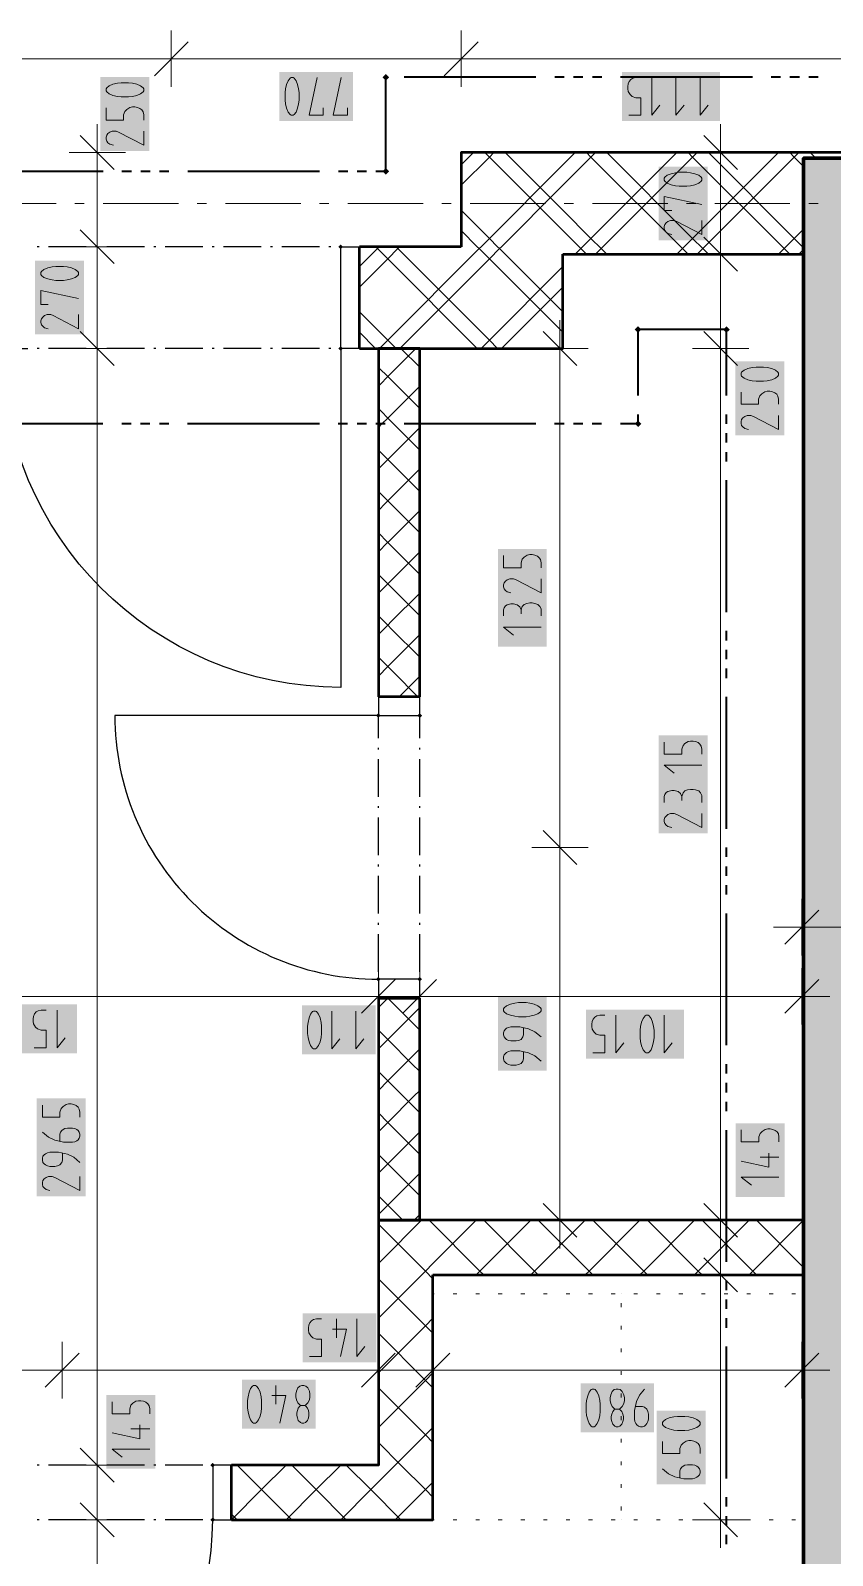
# Model space of a CAD drawing. Header units: millimetres. Extents: x 0 to 594, y 0 to 420.
# Drawn here: x 388.4 to 407.92, y 188.46 to 225.54 of the extents above; entities that cross this region are included whole.
import ezdxf

# ---------------------------------------------------------------- set-up
doc = ezdxf.new("R2010")
doc.units = ezdxf.units.MM
doc.header["$LTSCALE"] = 8
for name, color, linetype in [('PDF_Dvere', 7, 'Continuous'), ('PDF_Koty delkove', 7, 'Continuous'), ('PDF_Nabytek', 7, 'Continuous'), ('PDF_Osy hlavni', 7, 'Continuous'), ('PDF_Pozarni useky', 7, 'Continuous'), ('PDF_Pricky zdene', 7, 'Continuous'), ('PDF_Steny akusticke', 7, 'Continuous'), ('PDF_Steny obvodove nosne', 7, 'Continuous')]:
    doc.layers.add(name, color=color, linetype=linetype)

msp = doc.modelspace()

# ---------------------------------------------------------------- linework, layer by layer
at = {"layer": 'PDF_Dvere', "lineweight": 25}
for points in [[(388.612, 220.285), (388.566, 220.285)], [(389.757, 220.285), (388.841, 220.285)], [(390.031, 220.285), (389.986, 220.285)], [(391.176, 220.285), (390.26, 220.285)], [(391.451, 220.285), (391.405, 220.285)], [(392.596, 220.285), (391.68, 220.285)], [(392.871, 220.285), (392.825, 220.285)], [(394.015, 220.285), (393.1, 220.285)], [(394.29, 220.285), (394.244, 220.285)], [(395.435, 220.285), (394.519, 220.285)], [(395.71, 220.285), (395.664, 220.285)], [(395.95, 220.285), (395.939, 220.285)], [(388.612, 217.812), (388.566, 217.812)], [(389.757, 217.812), (388.841, 217.812)], [(390.031, 217.812), (389.986, 217.812)], [(391.176, 217.812), (390.26, 217.812)], [(391.451, 217.812), (391.405, 217.812)], [(392.596, 217.812), (391.68, 217.812)], [(392.871, 217.812), (392.825, 217.812)], [(394.015, 217.812), (393.1, 217.812)], [(394.29, 217.812), (394.244, 217.812)], [(395.435, 217.812), (394.519, 217.812)], [(395.71, 217.812), (395.664, 217.812)], [(397.873, 208.331), (397.873, 208.882)], [(396.866, 208.056), (396.866, 208.102)], [(397.873, 208.056), (397.873, 208.102)], [(396.866, 206.911), (396.866, 207.827)], [(397.873, 206.911), (397.873, 207.827)], [(396.866, 206.636), (396.866, 206.682)], [(397.873, 206.636), (397.873, 206.682)], [(396.866, 205.491), (396.866, 206.407)], [(397.873, 205.491), (397.873, 206.407)], [(396.866, 205.217), (396.866, 205.262)], [(397.873, 205.217), (397.873, 205.262)], [(396.866, 204.072), (396.866, 204.988)], [(397.873, 204.072), (397.873, 204.988)], [(396.866, 203.797), (396.866, 203.843)], [(397.873, 203.797), (397.873, 203.843)], [(396.866, 202.652), (396.866, 203.568)], [(397.873, 202.652), (397.873, 203.568)], [(388.612, 190.656), (388.566, 190.656)], [(389.757, 190.656), (388.841, 190.656)], [(390.031, 190.656), (389.986, 190.656)], [(391.176, 190.656), (390.26, 190.656)], [(391.451, 190.656), (391.405, 190.656)], [(392.596, 190.656), (391.68, 190.656)], [(392.836, 190.656), (392.825, 190.656)], [(388.612, 189.328), (388.566, 189.328)], [(389.757, 189.328), (388.841, 189.328)], [(390.031, 189.328), (389.986, 189.328)], [(391.176, 189.328), (390.26, 189.328)], [(391.451, 189.328), (391.405, 189.328)], [(392.596, 189.328), (391.68, 189.328)]]:
    msp.add_lwpolyline(points, dxfattribs=at)
for points in [[(395.95, 220.285), (396.408, 220.285), (396.408, 217.812), (395.95, 217.812)], [(397.873, 208.882), (397.873, 209.34), (396.866, 209.34), (396.866, 208.882)], [(397.873, 202.013), (397.873, 202.471), (396.866, 202.471), (396.866, 202.013)], [(393.294, 190.656), (392.836, 190.656), (392.836, 189.328), (393.294, 189.328)]]:
    msp.add_lwpolyline(points, close=True, dxfattribs=at)
for points in [[(395.939, 217.812), (395.95, 217.812), (395.95, 209.569, -0.414213), (387.707, 217.812), (388.337, 217.812)], [(396.866, 208.331), (396.866, 208.882), (390.454, 208.882, 0.414214), (396.866, 202.471)], [(385.509, 189.328), (385.509, 182.001, 0.414213), (392.836, 189.328), (392.825, 189.328)]]:
    msp.add_lwpolyline(points, format="xyb", dxfattribs=at)
at = {"layer": 'PDF_Dvere', "lineweight": 25, "transparency": 33554559}
for points in [[(396.007, 220.285), (395.95, 220.228), (395.95, 220.342), (395.892, 220.285)], [(396.007, 217.812), (395.95, 217.755), (395.95, 217.869), (395.892, 217.812)], [(396.866, 208.825), (396.808, 208.882), (396.923, 208.882), (396.866, 208.94)], [(397.873, 208.825), (397.816, 208.882), (397.93, 208.882), (397.873, 208.94)], [(396.866, 202.414), (396.808, 202.471), (396.923, 202.471), (396.866, 202.528)], [(397.873, 202.414), (397.816, 202.471), (397.93, 202.471), (397.873, 202.528)], [(392.893, 190.656), (392.836, 190.599), (392.836, 190.714), (392.778, 190.656)], [(392.893, 189.328), (392.836, 189.271), (392.836, 189.386), (392.778, 189.328)]]:
    msp.add_solid(points, dxfattribs=at)
at = {"layer": 'PDF_Koty delkove', "lineweight": 18}
for points in [[(391.828, 225.543), (391.828, 224.856), (391.828, 224.169)], [(398.881, 225.543), (398.881, 224.856), (398.881, 224.169)], [(392.24, 225.268), (391.416, 224.444)], [(399.293, 225.268), (398.468, 224.444)], [(523.852, 224.856), (518.642, 224.856), (513.503, 224.856), (504.707, 224.856), (492.987, 224.856), (485.294, 224.856), (472.287, 224.856), (466.793, 224.856), (465.016, 224.856), (457.634, 224.856), (456.306, 224.856), (425.487, 224.856), (420.083, 224.856), (409.093, 224.856), (398.881, 224.856), (391.828, 224.856), (385.142, 224.856), (315.719, 224.856), (309.033, 224.856)], [(394.596, 224.031), (394.596, 223.847), (394.608, 223.757), (394.633, 223.65), (394.669, 223.558), (394.718, 223.497), (394.743, 223.482), (394.791, 223.482), (394.816, 223.497), (394.864, 223.558), (394.901, 223.65), (394.926, 223.757), (394.939, 223.847), (394.939, 224.031), (394.926, 224.122), (394.901, 224.229), (394.864, 224.321), (394.816, 224.382), (394.791, 224.398), (394.743, 224.398), (394.718, 224.382), (394.669, 224.321), (394.633, 224.229), (394.608, 224.122), (394.596, 224.031)], [(395.526, 223.664), (395.526, 223.482), (395.183, 223.482), (395.378, 224.398)], [(396.113, 223.664), (396.113, 223.482), (395.77, 223.482), (395.965, 224.398)], [(402.959, 223.482), (403.252, 223.482), (403.252, 223.909), (403.13, 223.909), (403.044, 223.94), (402.995, 223.986), (402.947, 224.062), (402.934, 224.122), (402.934, 224.184), (402.947, 224.245), (402.971, 224.305), (403.008, 224.351), (403.056, 224.382), (403.13, 224.398), (403.252, 224.398)], [(403.522, 224.398), (403.522, 223.482), (403.717, 223.726)], [(404.109, 224.398), (404.109, 223.482), (404.304, 223.726)], [(404.696, 224.398), (404.696, 223.482), (404.891, 223.726)], [(390.241, 223.659), (390.241, 223.366), (390.668, 223.366), (390.668, 223.488), (390.699, 223.573), (390.745, 223.622), (390.821, 223.671), (390.882, 223.683), (390.943, 223.683), (391.004, 223.671), (391.065, 223.647), (391.111, 223.61), (391.142, 223.562), (391.157, 223.488), (391.157, 223.366)], [(390.026, 222.575), (390.026, 223.262)], [(405.196, 222.575), (405.196, 223.262)], [(390.438, 222.163), (389.614, 222.987)], [(391.157, 223.096), (391.157, 222.754), (390.546, 223.072), (390.485, 223.096), (390.393, 223.096), (390.333, 223.072), (390.287, 223.035), (390.256, 222.999), (390.241, 222.949), (390.241, 222.901), (390.256, 222.852)], [(405.608, 222.163), (404.784, 222.987)], [(390.713, 222.575), (390.026, 222.575), (389.339, 222.575)], [(390.026, 145.412), (390.026, 175.631), (390.026, 186.822), (390.026, 189.328), (390.026, 190.656), (390.026, 217.812), (390.026, 220.285), (390.026, 222.575)], [(390.256, 222.852), (390.287, 222.815), (390.333, 222.778), (390.424, 222.754)], [(405.883, 222.575), (405.196, 222.575), (404.509, 222.575)], [(405.196, 189.328), (405.196, 191.527), (405.196, 195.281), (405.196, 195.957), (405.196, 196.61), (405.196, 217.812), (405.196, 220.102), (405.196, 222.575)], [(404.005, 221.167), (403.822, 221.167), (403.822, 221.51), (404.738, 221.314)], [(390.438, 219.873), (389.614, 220.697)], [(404.738, 220.58), (404.127, 220.898), (404.066, 220.923), (403.974, 220.923), (403.914, 220.898), (403.868, 220.862), (403.837, 220.825), (403.822, 220.776), (403.822, 220.727), (403.837, 220.678), (403.868, 220.642), (403.914, 220.605), (404.005, 220.58)], [(404.738, 220.923), (404.738, 220.58)], [(390.713, 220.285), (390.026, 220.285), (389.339, 220.285)], [(405.608, 219.69), (404.784, 220.514)], [(405.883, 220.102), (405.196, 220.102), (404.509, 220.102)], [(388.835, 218.877), (388.652, 218.877), (388.652, 219.22), (389.568, 219.025)], [(389.568, 218.633), (389.568, 218.29), (388.957, 218.609), (388.896, 218.633), (388.804, 218.633), (388.744, 218.609), (388.698, 218.572), (388.667, 218.535), (388.652, 218.486), (388.652, 218.438), (388.667, 218.389), (388.698, 218.352), (388.744, 218.315), (388.835, 218.29)], [(401.285, 217.812), (401.285, 218.499)], [(390.438, 217.4), (389.614, 218.224)], [(401.697, 217.4), (400.873, 218.224)], [(405.608, 217.4), (404.784, 218.224)], [(390.713, 217.812), (390.026, 217.812), (389.339, 217.812)], [(401.972, 217.812), (401.285, 217.812), (400.598, 217.812)], [(401.285, 196.61), (401.285, 205.677), (401.285, 217.812)], [(405.883, 217.812), (405.196, 217.812), (404.509, 217.812)], [(405.691, 216.745), (405.691, 216.452), (406.118, 216.452), (406.118, 216.574), (406.149, 216.66), (406.194, 216.709), (406.27, 216.757), (406.331, 216.77), (406.392, 216.77), (406.454, 216.757), (406.514, 216.733), (406.56, 216.696), (406.591, 216.648), (406.607, 216.574), (406.607, 216.452)], [(405.996, 216.158), (405.934, 216.183), (405.843, 216.183), (405.782, 216.158), (405.737, 216.122), (405.705, 216.085), (405.691, 216.036), (405.691, 215.987), (405.705, 215.938), (405.737, 215.901), (405.782, 215.865), (405.873, 215.84)], [(406.607, 216.183), (406.607, 215.84), (405.996, 216.158)], [(399.911, 212.772), (399.911, 212.479), (400.338, 212.479), (400.338, 212.601), (400.369, 212.686), (400.415, 212.736), (400.491, 212.784), (400.552, 212.797), (400.613, 212.797), (400.674, 212.784), (400.735, 212.76), (400.781, 212.723), (400.812, 212.675), (400.827, 212.601), (400.827, 212.479)], [(400.827, 211.867), (400.216, 212.185), (400.155, 212.209), (400.063, 212.209), (400.003, 212.185), (399.957, 212.149), (399.926, 212.112), (399.911, 212.063), (399.911, 212.014), (399.926, 211.965), (399.957, 211.928), (400.003, 211.892), (400.094, 211.867)], [(400.827, 212.209), (400.827, 211.867)], [(399.911, 211.305), (399.911, 211.451), (399.926, 211.501), (399.957, 211.549), (400.003, 211.574), (400.094, 211.598), (400.155, 211.598), (400.247, 211.574), (400.308, 211.525), (400.338, 211.451), (400.338, 211.354)], [(400.827, 211.305), (400.827, 211.476), (400.796, 211.536), (400.75, 211.586), (400.674, 211.61), (400.613, 211.622), (400.552, 211.622), (400.476, 211.61), (400.415, 211.586), (400.369, 211.536), (400.338, 211.451)], [(400.827, 211.035), (399.911, 211.035), (400.155, 210.84)], [(403.822, 208.239), (403.822, 207.945), (404.249, 207.945), (404.249, 208.068), (404.28, 208.153), (404.326, 208.202), (404.402, 208.25), (404.463, 208.263), (404.524, 208.263), (404.585, 208.25), (404.646, 208.226), (404.692, 208.19), (404.723, 208.141), (404.738, 208.068), (404.738, 207.945)], [(404.738, 207.676), (403.822, 207.676), (404.066, 207.481)], [(403.822, 206.771), (403.822, 206.918), (403.837, 206.967), (403.868, 207.015), (403.914, 207.04), (404.005, 207.065), (404.066, 207.065), (404.158, 207.04), (404.219, 206.991), (404.249, 206.918), (404.249, 206.82)], [(404.738, 206.771), (404.738, 206.942), (404.707, 207.003), (404.661, 207.052), (404.585, 207.076), (404.524, 207.089), (404.463, 207.089), (404.387, 207.076), (404.326, 207.052), (404.28, 207.003), (404.249, 206.918)], [(404.738, 206.502), (404.738, 206.159), (404.127, 206.477), (404.066, 206.502), (403.974, 206.502), (403.914, 206.477), (403.868, 206.441), (403.837, 206.404), (403.822, 206.355), (403.822, 206.306), (403.837, 206.257), (403.868, 206.221), (403.914, 206.184), (404.005, 206.159)], [(401.697, 205.265), (400.873, 206.089)], [(401.972, 205.677), (401.285, 205.677), (400.598, 205.677)], [(407.169, 204.423), (407.169, 203.736), (407.169, 203.049)], [(407.581, 204.148), (406.757, 203.324)], [(407.169, 203.736), (406.482, 203.736)], [(409.093, 203.736), (407.169, 203.736)], [(396.866, 202.742), (396.866, 202.055), (396.866, 201.368)], [(397.873, 202.742), (397.873, 202.055), (397.873, 201.368)], [(407.169, 202.742), (407.169, 202.055), (407.169, 201.368)], [(397.278, 202.467), (396.453, 201.643)], [(398.285, 202.467), (397.461, 201.643)], [(407.581, 202.467), (406.757, 201.643)], [(407.169, 202.055), (403.632, 202.055), (397.873, 202.055), (396.866, 202.055), (382.67, 202.055)], [(407.169, 202.055), (407.856, 202.055)], [(388.49, 200.806), (388.784, 200.806), (388.784, 201.232), (388.661, 201.232), (388.576, 201.264), (388.527, 201.309), (388.478, 201.385), (388.466, 201.446), (388.466, 201.507), (388.478, 201.569), (388.503, 201.629), (388.539, 201.675), (388.588, 201.706), (388.661, 201.721), (388.784, 201.721)], [(389.053, 201.721), (389.053, 200.806), (389.248, 201.049)], [(395.731, 201.698), (395.731, 200.782), (395.926, 201.026)], [(396.318, 201.698), (396.318, 200.782), (396.513, 201.026)], [(402.06, 201.383), (402.072, 201.444), (402.097, 201.504), (402.133, 201.55), (402.182, 201.581), (402.255, 201.597), (402.378, 201.597)], [(402.084, 200.681), (402.378, 200.681), (402.378, 201.108), (402.255, 201.108), (402.17, 201.139), (402.121, 201.185), (402.072, 201.261), (402.06, 201.321), (402.06, 201.383)], [(402.647, 201.597), (402.647, 200.681), (402.842, 200.925)], [(403.821, 201.597), (403.821, 200.681), (404.016, 200.925)], [(400.827, 201.07), (400.674, 201.193), (400.521, 201.266), (400.308, 201.315), (400.094, 201.315), (400.033, 201.302), (399.987, 201.278), (399.957, 201.254), (399.926, 201.217), (399.911, 201.168), (399.911, 201.119), (399.926, 201.07), (399.957, 201.034), (399.987, 201.009), (400.033, 200.984), (400.094, 200.972), (400.216, 200.972), (400.277, 200.984), (400.338, 201.009)], [(400.338, 201.009), (400.384, 201.07), (400.4, 201.119), (400.4, 201.29)], [(400.827, 200.483), (400.674, 200.606), (400.521, 200.679), (400.308, 200.727), (400.094, 200.727), (400.033, 200.715), (399.987, 200.691), (399.957, 200.667), (399.926, 200.63), (399.911, 200.581), (399.911, 200.532), (399.926, 200.483), (399.957, 200.446), (399.987, 200.422), (400.033, 200.397), (400.094, 200.385), (400.216, 200.385), (400.277, 200.397), (400.338, 200.422), (400.384, 200.483), (400.4, 200.532), (400.4, 200.703)], [(388.69, 199.413), (388.69, 199.12), (389.117, 199.12), (389.117, 199.242), (389.148, 199.328), (389.194, 199.377), (389.27, 199.425), (389.33, 199.438), (389.391, 199.438), (389.453, 199.425), (389.513, 199.401), (389.559, 199.364), (389.59, 199.316), (389.606, 199.242), (389.606, 199.12)], [(389.117, 198.533), (389.117, 198.704), (389.132, 198.753), (389.162, 198.79), (389.194, 198.814), (389.238, 198.838), (389.3, 198.851), (389.422, 198.851), (389.483, 198.838), (389.529, 198.814), (389.559, 198.79), (389.59, 198.753), (389.606, 198.704), (389.606, 198.655), (389.59, 198.606), (389.559, 198.569), (389.529, 198.545), (389.483, 198.52), (389.422, 198.508), (389.208, 198.508), (388.995, 198.557), (388.842, 198.63), (388.69, 198.753)], [(405.699, 198.808), (405.699, 198.514), (406.126, 198.514), (406.126, 198.637), (406.157, 198.722), (406.203, 198.771), (406.279, 198.82), (406.34, 198.832), (406.401, 198.832), (406.462, 198.82), (406.523, 198.796), (406.569, 198.759), (406.6, 198.71), (406.615, 198.637), (406.615, 198.514)], [(389.606, 198.019), (389.453, 198.142), (389.3, 198.215), (389.086, 198.263), (388.872, 198.263), (388.812, 198.251), (388.766, 198.227), (388.736, 198.203), (388.704, 198.166), (388.69, 198.117), (388.69, 198.068), (388.704, 198.019), (388.736, 197.982), (388.766, 197.958), (388.812, 197.933), (388.872, 197.921), (388.995, 197.921), (389.055, 197.933), (389.117, 197.958), (389.162, 198.019), (389.178, 198.068), (389.178, 198.239)], [(406.371, 198.245), (406.371, 197.902), (405.699, 198.05)], [(406.615, 198.148), (406.157, 198.148)], [(389.606, 197.676), (389.606, 197.334), (388.995, 197.652), (388.933, 197.676), (388.842, 197.676), (388.781, 197.652), (388.736, 197.615), (388.704, 197.579), (388.69, 197.53), (388.69, 197.481), (388.704, 197.432), (388.736, 197.395), (388.781, 197.359), (388.872, 197.334)], [(406.615, 197.658), (405.699, 197.658), (405.943, 197.463)], [(401.697, 196.197), (400.873, 197.022)], [(405.608, 196.197), (404.784, 197.022)], [(401.972, 196.61), (401.285, 196.61), (400.598, 196.61)], [(401.285, 196.61), (401.285, 195.923)], [(405.883, 196.61), (405.196, 196.61), (404.509, 196.61)], [(405.608, 194.869), (404.784, 195.694)], [(405.883, 195.281), (405.196, 195.281), (404.509, 195.281)], [(395.189, 193.294), (395.482, 193.294), (395.482, 193.721), (395.36, 193.721), (395.274, 193.752), (395.225, 193.798), (395.177, 193.874), (395.164, 193.934), (395.164, 193.996), (395.177, 194.057), (395.201, 194.118), (395.238, 194.163), (395.286, 194.194), (395.36, 194.21), (395.482, 194.21)], [(395.751, 193.966), (396.094, 193.966), (395.947, 193.294)], [(395.849, 194.21), (395.849, 193.752)], [(396.339, 194.21), (396.339, 193.294), (396.534, 193.538)], [(389.172, 193.652), (389.172, 192.965), (389.172, 192.278)], [(396.866, 193.652), (396.866, 192.965), (396.866, 192.278)], [(398.194, 193.652), (398.194, 192.965), (398.194, 192.278)], [(407.169, 193.652), (407.169, 192.965), (407.169, 192.278)], [(389.584, 193.377), (388.76, 192.553)], [(397.278, 193.377), (396.453, 192.553)], [(398.606, 193.377), (397.781, 192.553)], [(407.581, 193.377), (406.757, 192.553)], [(407.169, 192.965), (402.967, 192.965), (402.262, 192.965), (398.194, 192.965), (396.866, 192.965), (389.172, 192.965), (383.677, 192.965)], [(407.169, 192.965), (407.856, 192.965)], [(394.369, 192.596), (394.369, 192.138)], [(401.923, 192.14), (401.923, 191.956), (401.935, 191.866), (401.96, 191.759), (401.996, 191.667), (402.045, 191.606), (402.07, 191.591), (402.118, 191.591), (402.143, 191.606), (402.191, 191.667), (402.228, 191.759), (402.253, 191.866), (402.266, 191.956), (402.266, 192.14), (402.253, 192.231), (402.228, 192.338), (402.191, 192.43), (402.143, 192.491), (402.118, 192.507), (402.07, 192.507), (402.045, 192.491), (401.996, 192.43), (401.96, 192.338), (401.935, 192.231)], [(402.84, 192.369), (402.803, 192.445), (402.754, 192.491), (402.705, 192.507), (402.657, 192.507), (402.608, 192.491), (402.558, 192.445), (402.522, 192.369), (402.51, 192.293)], [(403.341, 192.507), (403.219, 192.354), (403.145, 192.201), (403.097, 191.988), (403.097, 191.773), (403.11, 191.713), (403.134, 191.667), (403.158, 191.637), (403.195, 191.606), (403.244, 191.591), (403.292, 191.591), (403.341, 191.606), (403.378, 191.637), (403.402, 191.667), (403.427, 191.713), (403.44, 191.773), (403.44, 191.896), (403.427, 191.956), (403.402, 192.018), (403.341, 192.064), (403.292, 192.079), (403.121, 192.079)], [(390.388, 192.198), (390.388, 191.905), (390.815, 191.905), (390.815, 192.027), (390.846, 192.113), (390.892, 192.162), (390.968, 192.21), (391.029, 192.223), (391.09, 192.223), (391.151, 192.21), (391.212, 192.186), (391.258, 192.149), (391.289, 192.101), (391.304, 192.027), (391.304, 191.905)], [(394.271, 192.351), (394.614, 192.351), (394.466, 191.68)], [(395.005, 191.68), (394.968, 191.695), (394.919, 191.74), (394.895, 191.802), (394.883, 191.862), (394.883, 191.924), (394.895, 191.985), (394.919, 192.045), (394.956, 192.091), (394.98, 192.107)], [(395.078, 192.107), (395.103, 192.091), (395.139, 192.045), (395.164, 191.985), (395.176, 191.924), (395.176, 191.862), (395.164, 191.802), (395.139, 191.74), (395.09, 191.695), (395.053, 191.68), (395.005, 191.68)], [(401.935, 192.231), (401.923, 192.14)], [(402.51, 192.293), (402.51, 192.231), (402.522, 192.155), (402.558, 192.079), (402.608, 192.033), (402.632, 192.018), (402.73, 192.018), (402.754, 192.033), (402.803, 192.079), (402.84, 192.155), (402.853, 192.231), (402.853, 192.293), (402.84, 192.369)], [(402.73, 192.018), (402.754, 192.002), (402.791, 191.956), (402.815, 191.896), (402.828, 191.835), (402.828, 191.773), (402.815, 191.713), (402.791, 191.651), (402.742, 191.606), (402.705, 191.591), (402.657, 191.591), (402.62, 191.606), (402.571, 191.651), (402.547, 191.713), (402.534, 191.773), (402.534, 191.835), (402.547, 191.896), (402.571, 191.956), (402.608, 192.002), (402.632, 192.018)], [(391.06, 191.636), (391.06, 191.293), (390.388, 191.44)], [(391.304, 191.538), (390.846, 191.538)], [(390.438, 190.244), (389.614, 191.068)], [(391.304, 191.048), (390.388, 191.048), (390.632, 190.853)], [(403.778, 191.229), (403.778, 190.935), (404.205, 190.935), (404.205, 191.058), (404.236, 191.143), (404.282, 191.192), (404.358, 191.24), (404.418, 191.253), (404.479, 191.253)], [(404.479, 191.253), (404.541, 191.24), (404.601, 191.216), (404.647, 191.179), (404.678, 191.131), (404.694, 191.058), (404.694, 190.935)], [(390.713, 190.656), (390.026, 190.656), (389.339, 190.656)], [(404.205, 190.348), (404.205, 190.519), (404.22, 190.568), (404.251, 190.605), (404.282, 190.629), (404.327, 190.653), (404.388, 190.666), (404.51, 190.666), (404.571, 190.653), (404.617, 190.629), (404.647, 190.605), (404.678, 190.568), (404.694, 190.519), (404.694, 190.471), (404.678, 190.421), (404.647, 190.385), (404.617, 190.36), (404.571, 190.335), (404.51, 190.323), (404.296, 190.323), (404.083, 190.372), (403.93, 190.446), (403.778, 190.568)], [(390.438, 188.916), (389.614, 189.74)], [(405.608, 188.916), (404.784, 189.74)], [(390.713, 189.328), (390.026, 189.328), (389.339, 189.328)], [(405.883, 189.328), (405.196, 189.328), (404.509, 189.328)], [(405.196, 189.328), (405.196, 188.641)]]:
    msp.add_lwpolyline(points, dxfattribs=at)
for points in [[(390.79, 224.27), (390.607, 224.27), (390.516, 224.258), (390.409, 224.234), (390.317, 224.197), (390.256, 224.149), (390.241, 224.124), (390.241, 224.075), (390.256, 224.05), (390.317, 224.002), (390.409, 223.965), (390.516, 223.94), (390.607, 223.928), (390.79, 223.928), (390.882, 223.94), (390.989, 223.965), (391.08, 224.002), (391.142, 224.05), (391.157, 224.075), (391.157, 224.124), (391.142, 224.149), (391.08, 224.197), (390.989, 224.234), (390.882, 224.258)], [(404.371, 222.097), (404.188, 222.097), (404.097, 222.084), (403.99, 222.06), (403.898, 222.023), (403.837, 221.975), (403.822, 221.95), (403.822, 221.902), (403.837, 221.877), (403.898, 221.828), (403.99, 221.792), (404.097, 221.767), (404.188, 221.754), (404.371, 221.754), (404.463, 221.767), (404.57, 221.792), (404.661, 221.828), (404.723, 221.877), (404.738, 221.902), (404.738, 221.95), (404.723, 221.975), (404.661, 222.023), (404.57, 222.06), (404.463, 222.084)], [(389.201, 219.807), (389.018, 219.807), (388.927, 219.795), (388.82, 219.77), (388.728, 219.734), (388.667, 219.685), (388.652, 219.66), (388.652, 219.612), (388.667, 219.587), (388.728, 219.539), (388.82, 219.502), (388.927, 219.477), (389.018, 219.464), (389.201, 219.464), (389.292, 219.477), (389.4, 219.502), (389.491, 219.539), (389.553, 219.587), (389.568, 219.612), (389.568, 219.66), (389.553, 219.685), (389.491, 219.734), (389.4, 219.77), (389.292, 219.795)], [(406.239, 217.357), (406.056, 217.357), (405.966, 217.344), (405.858, 217.32), (405.767, 217.283), (405.705, 217.235), (405.691, 217.21), (405.691, 217.162), (405.705, 217.137), (405.767, 217.088), (405.858, 217.051), (405.966, 217.026), (406.056, 217.014), (406.239, 217.014), (406.331, 217.026), (406.438, 217.051), (406.53, 217.088), (406.591, 217.137), (406.607, 217.162), (406.607, 217.21), (406.591, 217.235), (406.53, 217.283), (406.438, 217.32), (406.331, 217.344)], [(400.46, 201.902), (400.277, 201.902), (400.186, 201.889), (400.079, 201.865), (399.987, 201.828), (399.926, 201.78), (399.911, 201.755), (399.911, 201.706), (399.926, 201.682), (399.987, 201.633), (400.079, 201.596), (400.186, 201.571), (400.277, 201.559), (400.46, 201.559), (400.552, 201.571), (400.659, 201.596), (400.75, 201.633), (400.812, 201.682), (400.827, 201.706), (400.827, 201.755), (400.812, 201.78), (400.75, 201.828), (400.659, 201.865), (400.552, 201.889)], [(395.144, 201.331), (395.144, 201.148), (395.157, 201.057), (395.181, 200.95), (395.217, 200.858), (395.266, 200.797), (395.291, 200.782), (395.339, 200.782), (395.364, 200.797), (395.413, 200.858), (395.449, 200.95), (395.474, 201.057), (395.487, 201.148), (395.487, 201.331), (395.474, 201.423), (395.449, 201.53), (395.413, 201.621), (395.364, 201.683), (395.339, 201.698), (395.291, 201.698), (395.266, 201.683), (395.217, 201.621), (395.181, 201.53), (395.157, 201.423)], [(403.234, 201.23), (403.234, 201.046), (403.247, 200.956), (403.271, 200.849), (403.308, 200.757), (403.356, 200.696), (403.381, 200.681), (403.429, 200.681), (403.454, 200.696), (403.503, 200.757), (403.539, 200.849), (403.564, 200.956), (403.577, 201.046), (403.577, 201.23), (403.564, 201.321), (403.539, 201.428), (403.503, 201.52), (403.454, 201.581), (403.429, 201.597), (403.381, 201.597), (403.356, 201.581), (403.308, 201.52), (403.271, 201.428), (403.247, 201.321)], [(393.684, 192.229), (393.684, 192.045), (393.697, 191.955), (393.721, 191.848), (393.757, 191.756), (393.806, 191.695), (393.831, 191.68), (393.879, 191.68), (393.904, 191.695), (393.953, 191.756), (393.989, 191.848), (394.014, 191.955), (394.027, 192.045), (394.027, 192.229), (394.014, 192.32), (393.989, 192.427), (393.953, 192.519), (393.904, 192.58), (393.879, 192.596), (393.831, 192.596), (393.806, 192.58), (393.757, 192.519), (393.721, 192.427), (393.697, 192.32)], [(394.858, 192.381), (394.858, 192.32), (394.871, 192.244), (394.907, 192.168), (394.956, 192.122), (394.98, 192.107), (395.078, 192.107), (395.103, 192.122), (395.152, 192.168), (395.189, 192.244), (395.201, 192.32), (395.201, 192.381), (395.189, 192.458), (395.152, 192.534), (395.103, 192.58), (395.053, 192.596), (395.005, 192.596), (394.956, 192.58), (394.907, 192.534), (394.871, 192.458)], [(404.327, 191.84), (404.143, 191.84), (404.053, 191.827), (403.946, 191.803), (403.854, 191.767), (403.793, 191.718), (403.778, 191.693), (403.778, 191.645), (403.793, 191.62), (403.854, 191.571), (403.946, 191.535), (404.053, 191.51), (404.143, 191.497), (404.327, 191.497), (404.418, 191.51), (404.525, 191.535), (404.617, 191.571), (404.678, 191.62), (404.694, 191.645), (404.694, 191.693), (404.678, 191.718), (404.617, 191.767), (404.525, 191.803), (404.418, 191.827)]]:
    msp.add_lwpolyline(points, close=True, dxfattribs=at)
at = {"layer": 'PDF_Koty delkove', "color": 7, "lineweight": 18, "true_color": 0xffffff, "transparency": 33554559}
for points in [[(391.295, 222.616), (391.295, 224.408), (390.104, 222.616), (390.104, 224.408)], [(396.25, 224.535), (394.459, 224.535), (396.25, 223.345), (394.459, 223.345)], [(405.176, 224.535), (402.797, 224.535), (405.176, 223.345), (402.797, 223.345)], [(404.876, 220.443), (404.876, 222.234), (403.685, 220.443), (403.685, 222.234)], [(389.706, 218.153), (389.706, 219.944), (388.515, 218.153), (388.515, 219.944)], [(406.744, 215.702), (406.744, 217.494), (405.553, 215.702), (405.553, 217.494)], [(400.965, 210.555), (400.965, 212.934), (399.774, 210.555), (399.774, 212.934)], [(404.876, 206.022), (404.876, 208.4), (403.685, 206.022), (403.685, 208.4)], [(389.533, 201.859), (387.155, 201.859), (389.533, 200.668), (387.155, 200.668)], [(396.798, 201.836), (395.007, 201.836), (396.798, 200.645), (395.007, 200.645)], [(400.965, 200.247), (400.965, 202.039), (399.774, 200.247), (399.774, 202.039)], [(404.301, 201.734), (401.923, 201.734), (404.301, 200.544), (401.923, 200.544)], [(389.743, 197.196), (389.743, 199.575), (388.552, 197.196), (388.552, 199.575)], [(406.753, 197.178), (406.753, 198.969), (405.562, 197.178), (405.562, 198.969)], [(396.819, 194.347), (395.027, 194.347), (396.819, 193.157), (395.027, 193.157)], [(395.338, 192.733), (393.547, 192.733), (395.338, 191.543), (393.547, 191.543)], [(403.577, 192.644), (401.786, 192.644), (403.577, 191.454), (401.786, 191.454)], [(391.442, 190.568), (391.442, 192.36), (390.251, 190.568), (390.251, 192.36)], [(404.831, 190.186), (404.831, 191.977), (403.641, 190.186), (403.641, 191.977)]]:
    msp.add_solid(points, dxfattribs=at)
at = {"layer": 'PDF_Nabytek', "lineweight": 13}
for points in [[(398.228, 194.824), (398.194, 194.824)], [(398.194, 194.824), (398.194, 194.824)], [(398.778, 194.824), (398.686, 194.824)], [(399.328, 194.824), (399.236, 194.824)], [(399.877, 194.824), (399.785, 194.824)], [(400.427, 194.824), (400.335, 194.824)], [(400.976, 194.824), (400.884, 194.824)], [(401.526, 194.824), (401.434, 194.824)], [(402.075, 194.824), (401.984, 194.824)], [(402.625, 194.824), (402.533, 194.824)], [(402.773, 194.824), (402.773, 194.824)], [(403.174, 194.824), (403.083, 194.824)], [(403.724, 194.824), (403.632, 194.824)], [(404.273, 194.824), (404.182, 194.824)], [(404.823, 194.824), (404.731, 194.824)], [(405.372, 194.824), (405.281, 194.824)], [(405.922, 194.824), (405.83, 194.824)], [(406.471, 194.824), (406.38, 194.824)], [(407.021, 194.824), (406.929, 194.824)], [(407.169, 194.824), (407.169, 194.824)], [(402.773, 194.501), (402.773, 194.592)], [(402.773, 193.951), (402.773, 194.043)], [(402.773, 193.402), (402.773, 193.493)], [(402.773, 192.852), (402.773, 192.944)], [(402.773, 192.303), (402.773, 192.394)], [(402.773, 191.753), (402.773, 191.845)], [(402.773, 191.204), (402.773, 191.295)], [(402.773, 190.654), (402.773, 190.746)], [(402.773, 190.105), (402.773, 190.196)], [(402.773, 189.555), (402.773, 189.647)], [(398.228, 189.328), (398.194, 189.328)], [(398.194, 189.328), (398.194, 189.328)], [(398.778, 189.328), (398.686, 189.328)], [(399.328, 189.328), (399.236, 189.328)], [(399.877, 189.328), (399.785, 189.328)], [(400.427, 189.328), (400.335, 189.328)], [(400.976, 189.328), (400.884, 189.328)], [(401.526, 189.328), (401.434, 189.328)], [(402.075, 189.328), (401.984, 189.328)], [(402.625, 189.328), (402.533, 189.328)], [(402.773, 189.328), (402.773, 189.328)], [(403.174, 189.328), (403.083, 189.328)], [(403.724, 189.328), (403.632, 189.328)], [(404.273, 189.328), (404.182, 189.328)], [(404.823, 189.328), (404.731, 189.328)], [(405.372, 189.328), (405.281, 189.328)], [(405.922, 189.328), (405.83, 189.328)], [(406.471, 189.328), (406.38, 189.328)], [(407.021, 189.328), (406.929, 189.328)], [(407.169, 189.328), (407.169, 189.328)]]:
    msp.add_lwpolyline(points, dxfattribs=at)
at = {"layer": 'PDF_Osy hlavni', "lineweight": 18}
for points in [[(389.024, 221.338), (387.192, 221.338)], [(389.711, 221.338), (389.482, 221.338)], [(392, 221.338), (390.169, 221.338)], [(392.687, 221.338), (392.458, 221.338)], [(394.977, 221.338), (393.145, 221.338)], [(395.664, 221.338), (395.435, 221.338)], [(397.954, 221.338), (396.122, 221.338)], [(398.641, 221.338), (398.412, 221.338)], [(400.93, 221.338), (399.099, 221.338)], [(401.617, 221.338), (401.388, 221.338)], [(403.907, 221.338), (402.075, 221.338)], [(404.594, 221.338), (404.365, 221.338)], [(406.883, 221.338), (405.052, 221.338)], [(407.57, 221.338), (407.341, 221.338)]]:
    msp.add_lwpolyline(points, dxfattribs=at)
at = {"layer": 'PDF_Pozarni useky', "lineweight": 35}
for points in [[(390.169, 222.117), (386.974, 222.117), (386.974, 224.406)], [(397.049, 222.117), (397.049, 224.406)], [(400.701, 224.406), (397.496, 224.406)], [(401.388, 224.406), (401.159, 224.406)], [(401.846, 224.406), (401.617, 224.406)], [(402.304, 224.406), (402.075, 224.406)], [(405.968, 224.406), (402.762, 224.406)], [(406.655, 224.406), (406.426, 224.406)], [(407.112, 224.406), (406.883, 224.406)], [(407.57, 224.406), (407.341, 224.406)], [(390.856, 222.117), (390.627, 222.117)], [(391.314, 222.117), (391.085, 222.117)], [(391.771, 222.117), (391.543, 222.117)], [(395.435, 222.117), (392.229, 222.117)], [(396.122, 222.117), (395.893, 222.117)], [(396.58, 222.117), (396.351, 222.117)], [(397.038, 222.117), (396.809, 222.117)], [(403.185, 216.665), (403.185, 218.27)], [(405.337, 216.665), (405.337, 218.27), (403.185, 218.27)], [(403.185, 215.981), (403.185, 216.207)], [(405.337, 215.978), (405.337, 216.207)], [(390.164, 215.981), (386.959, 215.98)], [(390.851, 215.981), (390.622, 215.981)], [(391.309, 215.981), (391.08, 215.981)], [(391.767, 215.981), (391.538, 215.981)], [(395.431, 215.981), (392.225, 215.981)], [(396.118, 215.981), (395.889, 215.981)], [(396.576, 215.981), (396.347, 215.981)], [(397.034, 215.981), (396.805, 215.981)], [(400.697, 215.981), (397.492, 215.981)], [(401.384, 215.981), (401.155, 215.981)], [(401.842, 215.981), (401.613, 215.981)], [(402.3, 215.981), (402.071, 215.981)], [(403.185, 215.981), (402.758, 215.981)], [(405.337, 215.52), (405.337, 215.749)], [(405.337, 215.062), (405.337, 215.291)], [(405.337, 211.399), (405.337, 214.604)], [(405.337, 210.712), (405.337, 210.941)], [(405.337, 210.254), (405.337, 210.483)], [(405.337, 209.796), (405.337, 210.025)], [(405.337, 206.133), (405.337, 209.338)], [(405.337, 205.446), (405.337, 205.675)], [(405.337, 204.988), (405.337, 205.217)], [(405.337, 204.53), (405.337, 204.759)], [(405.337, 200.866), (405.337, 204.072)], [(405.337, 200.179), (405.337, 200.408)], [(405.337, 199.721), (405.337, 199.95)], [(405.337, 199.263), (405.337, 199.492)], [(405.337, 195.6), (405.337, 198.805)], [(405.337, 194.913), (405.337, 195.142)], [(405.337, 194.455), (405.337, 194.684)], [(405.337, 193.997), (405.337, 194.226)], [(405.337, 190.334), (405.337, 193.539)], [(405.337, 189.647), (405.337, 189.876)], [(405.337, 189.189), (405.337, 189.418)], [(405.337, 188.731), (405.337, 188.96)]]:
    msp.add_lwpolyline(points, dxfattribs=at)
at = {"layer": 'PDF_Pozarni useky', "lineweight": 35, "transparency": 33554559}
for points in [[(397.049, 224.326), (396.969, 224.406), (397.129, 224.406), (397.049, 224.487)], [(397.129, 224.406), (397.049, 224.326), (397.049, 224.487), (396.969, 224.406)], [(397.049, 222.037), (396.969, 222.117), (397.129, 222.117), (397.049, 222.197)], [(397.129, 222.117), (397.049, 222.037), (397.049, 222.197), (396.969, 222.117)], [(403.185, 218.19), (403.105, 218.27), (403.265, 218.27), (403.185, 218.35)], [(403.265, 218.27), (403.185, 218.19), (403.185, 218.35), (403.105, 218.27)], [(405.418, 218.27), (405.337, 218.19), (405.337, 218.35), (405.257, 218.27)], [(405.337, 218.19), (405.257, 218.27), (405.418, 218.27), (405.337, 218.35)], [(403.265, 215.981), (403.185, 215.901), (403.185, 216.061), (403.105, 215.981)], [(403.185, 215.901), (403.105, 215.981), (403.265, 215.981), (403.185, 216.061)]]:
    msp.add_solid(points, dxfattribs=at)
at = {"layer": 'PDF_Pricky zdene', "lineweight": 9}
for points in [[(397.781, 217.812), (397.095, 217.125), (396.888, 217.331), (396.866, 217.354)], [(397.873, 217.354), (397.415, 217.812)], [(397.095, 217.125), (396.907, 216.938), (396.866, 216.896)], [(397.873, 216.347), (397.095, 217.125)], [(397.873, 216.896), (397.095, 216.118), (396.953, 215.976), (396.866, 215.889)], [(397.873, 215.339), (397.095, 216.118), (396.939, 216.274), (396.866, 216.347)], [(397.873, 215.889), (397.095, 215.11), (396.999, 215.014), (396.866, 214.881)], [(397.873, 214.332), (397.095, 215.11), (396.989, 215.216), (396.866, 215.339)], [(397.873, 214.881), (397.095, 214.103), (397.044, 214.052), (396.866, 213.874)], [(397.873, 213.324), (397.095, 214.103), (397.039, 214.158), (396.866, 214.332)], [(397.873, 213.874), (397.095, 213.095), (397.09, 213.091), (396.866, 212.866)], [(397.873, 212.317), (397.095, 213.095), (397.089, 213.1), (396.866, 213.324)], [(397.873, 212.866), (397.136, 212.129), (397.095, 212.088), (396.866, 211.859)], [(397.873, 211.309), (397.14, 212.043), (397.095, 212.088), (396.866, 212.317)], [(397.873, 211.859), (397.181, 211.167), (397.095, 211.08), (396.866, 210.851)], [(397.873, 210.302), (397.19, 210.985), (397.095, 211.08), (396.866, 211.309)], [(397.873, 210.851), (397.227, 210.205), (397.095, 210.073), (396.866, 209.844)], [(397.827, 209.34), (397.24, 209.927), (397.095, 210.073), (396.866, 210.302)], [(397.873, 209.844), (397.369, 209.34)], [(397.095, 202.013), (396.866, 201.784)], [(397.873, 201.784), (397.638, 201.55), (397.095, 201.006), (396.866, 200.777)], [(397.873, 201.235), (397.642, 201.465), (397.095, 202.013)], [(397.095, 202.013), (397.095, 202.013)], [(397.095, 202.013), (397.095, 202.013)], [(397.873, 200.227), (397.693, 200.408), (397.095, 201.006), (396.866, 201.235)], [(397.873, 200.777), (397.684, 200.588), (397.095, 199.998), (396.866, 199.769)], [(397.873, 199.22), (397.743, 199.35), (397.095, 199.998), (396.866, 200.227)], [(397.873, 199.769), (397.73, 199.626), (397.095, 198.991), (396.866, 198.762)], [(397.873, 198.212), (397.793, 198.292), (397.095, 198.991), (396.866, 199.22)], [(397.873, 198.762), (397.775, 198.664), (397.095, 197.983), (396.866, 197.754)], [(397.873, 197.205), (397.843, 197.235), (397.095, 197.983), (396.866, 198.212)], [(397.873, 197.754), (397.821, 197.702), (397.095, 196.976), (396.866, 196.747)], [(397.461, 196.61), (397.095, 196.976), (396.866, 197.205)], [(397.919, 196.61), (396.957, 195.648)], [(397.873, 196.747), (397.867, 196.741), (397.736, 196.61)], [(399.43, 195.281), (399.338, 195.373), (398.102, 196.61)], [(399.247, 196.61), (398.194, 195.556)], [(400.575, 196.61), (399.338, 195.373), (399.247, 195.281)], [(400.758, 195.281), (400.666, 195.373), (399.43, 196.61)], [(401.903, 196.61), (400.666, 195.373), (400.575, 195.281)], [(402.086, 195.281), (401.995, 195.373), (400.758, 196.61)], [(403.231, 196.61), (401.995, 195.373), (401.903, 195.281)], [(403.414, 195.281), (403.323, 195.373), (402.086, 196.61)], [(404.559, 196.61), (403.323, 195.373), (403.231, 195.281)], [(404.742, 195.281), (404.651, 195.373), (403.414, 196.61)], [(405.887, 196.61), (404.651, 195.373), (404.559, 195.281)], [(406.07, 195.281), (405.979, 195.373), (404.742, 196.61)], [(407.215, 196.609), (405.979, 195.373), (405.887, 195.281)], [(407.215, 195.465), (406.07, 196.61)], [(397.736, 195.648), (396.866, 196.518)], [(396.957, 195.648), (396.866, 195.556)], [(398.194, 195.556), (398.01, 195.373), (396.866, 194.228)], [(398.194, 195.19), (398.01, 195.373), (397.736, 195.648)], [(398.194, 193.862), (398.01, 194.045), (396.866, 195.19)], [(398.194, 194.228), (398.01, 194.045), (396.866, 192.9)], [(398.194, 192.534), (398.01, 192.717), (396.866, 193.862)], [(398.194, 192.9), (398.01, 192.717), (396.866, 191.572)], [(398.194, 191.206), (398.01, 191.389), (396.866, 192.534)], [(398.194, 191.572), (398.01, 191.389), (397.278, 190.656)], [(398.194, 189.878), (398.01, 190.061), (397.415, 190.656), (396.866, 191.206)], [(394.622, 190.656), (394.026, 190.061), (393.294, 189.328)], [(394.759, 189.328), (394.026, 190.061), (393.431, 190.656)], [(395.95, 190.656), (395.354, 190.061), (394.622, 189.328)], [(395.354, 190.061), (394.759, 190.656)], [(397.278, 190.656), (396.682, 190.061), (395.95, 189.328)], [(397.415, 189.328), (396.682, 190.061), (396.087, 190.656)], [(398.194, 190.244), (398.01, 190.061), (397.278, 189.328)], [(396.087, 189.328), (395.354, 190.061)], [(393.431, 189.328), (393.294, 189.466)]]:
    msp.add_lwpolyline(points, dxfattribs=at)
at = {"layer": 'PDF_Pricky zdene', "lineweight": 50}
for points in [[(397.873, 209.34), (397.873, 211.401), (397.873, 217.812), (397.507, 217.812), (396.866, 217.812), (396.866, 211.401), (396.866, 209.34)], [(397.873, 209.34), (396.866, 209.34)], [(396.866, 202.013), (397.873, 202.013)], [(396.866, 202.013), (396.866, 199.952), (396.866, 196.61), (397.873, 196.61), (397.873, 199.952), (397.873, 202.013)], [(398.194, 195.281), (407.169, 195.281), (407.215, 195.281), (407.215, 196.61), (407.169, 196.61), (397.873, 196.61), (396.866, 196.61), (396.866, 195.648)], [(396.866, 195.648), (396.866, 190.656), (393.294, 190.656)], [(393.294, 189.328), (398.194, 189.328), (398.194, 190.656), (398.194, 195.281)], [(393.294, 189.328), (393.294, 190.656)]]:
    msp.add_lwpolyline(points, dxfattribs=at)
at = {"layer": 'PDF_Steny akusticke', "lineweight": 9}
for points in [[(398.881, 222.272), (399.183, 222.575)], [(398.881, 221.778), (399.567, 222.465), (399.677, 222.575)], [(401.353, 220.679), (399.567, 222.465), (399.458, 222.575)], [(401.353, 221.173), (399.952, 222.575)], [(401.353, 222.272), (401.656, 222.575)], [(401.353, 221.778), (402.04, 222.465), (402.15, 222.575)], [(401.656, 220.102), (401.793, 220.239), (402.04, 220.486), (404.129, 222.575)], [(404.403, 220.102), (404.266, 220.239), (402.04, 222.465), (401.93, 222.575)], [(402.15, 220.102), (402.288, 220.239), (404.513, 222.465), (404.623, 222.575)], [(404.898, 220.102), (404.76, 220.239), (404.513, 220.486), (402.425, 222.575)], [(404.129, 220.102), (404.266, 220.239), (404.513, 220.486), (406.601, 222.575)], [(406.876, 220.102), (406.739, 220.239), (404.513, 222.465), (404.403, 222.575)], [(404.623, 220.102), (404.76, 220.239), (406.986, 222.465), (407.096, 222.575)], [(407.215, 220.257), (406.986, 220.486), (404.898, 222.575)], [(407.215, 222.236), (406.986, 222.465), (406.876, 222.575)], [(407.508, 222.437), (407.371, 222.575)], [(399.366, 220.285), (399.567, 220.486), (401.353, 222.272)], [(399.861, 220.285), (401.353, 221.778)], [(399.769, 220.285), (399.567, 220.486), (398.881, 221.173)], [(402.425, 220.102), (402.288, 220.239), (402.04, 220.486), (401.353, 221.173)], [(399.274, 220.285), (398.881, 220.679)], [(401.93, 220.102), (401.793, 220.239), (401.353, 220.679)], [(406.601, 220.102), (406.739, 220.239), (406.986, 220.486), (407.215, 220.715)], [(396.408, 219.8), (396.847, 220.239), (396.893, 220.285)], [(396.408, 219.305), (397.095, 219.992), (397.342, 220.239), (397.388, 220.285)], [(399.274, 217.812), (397.095, 219.992), (396.847, 220.239), (396.801, 220.285)], [(396.893, 217.812), (397.095, 218.014), (399.32, 220.239), (399.366, 220.285)], [(399.769, 217.812), (399.567, 218.014), (397.342, 220.239), (397.296, 220.285)], [(397.388, 217.812), (399.567, 219.992), (399.815, 220.239), (399.861, 220.285)], [(401.353, 218.206), (399.567, 219.992), (399.32, 220.239), (399.274, 220.285)], [(401.353, 218.7), (399.815, 220.239), (399.769, 220.285)], [(407.096, 220.102), (407.215, 220.221)], [(399.366, 217.812), (399.567, 218.014), (401.353, 219.8)], [(399.861, 217.812), (401.353, 219.305)], [(397.296, 217.812), (397.095, 218.014), (396.408, 218.7)], [(396.801, 217.812), (396.408, 218.206)]]:
    msp.add_lwpolyline(points, dxfattribs=at)
at = {"layer": 'PDF_Steny akusticke', "lineweight": 50}
for points in [[(401.353, 222.575), (398.881, 222.575), (398.881, 220.285)], [(401.353, 220.102), (407.169, 220.102), (407.215, 220.102), (407.215, 222.437), (409.047, 222.437), (409.047, 222.575), (401.353, 222.575)], [(396.408, 217.812), (396.408, 220.285)], [(398.881, 220.285), (397.507, 220.285), (396.408, 220.285)], [(396.408, 217.812), (396.866, 217.812), (397.507, 217.812), (397.873, 217.812), (401.353, 217.812), (401.353, 220.102)]]:
    msp.add_lwpolyline(points, dxfattribs=at)
at = {"layer": 'PDF_Steny obvodove nosne', "lineweight": 70}
msp.add_lwpolyline([(409.047, 143.26), (409.047, 145.412), (409.047, 194.686), (409.047, 196.014), (409.047, 217.354), (409.047, 219.827), (409.047, 222.437), (407.215, 222.437), (407.215, 220.102), (407.215, 145.412), (407.215, 143.26)], close=True, dxfattribs=at)
at = {"layer": 'PDF_Steny obvodove nosne', "color": 9, "lineweight": 9, "true_color": 0xc0c0c0, "transparency": 33554559}
msp.add_solid([(409.047, 143.26), (409.047, 222.437), (407.215, 143.26), (407.215, 222.437)], dxfattribs=at)

doc.saveas('drawing.dxf')
